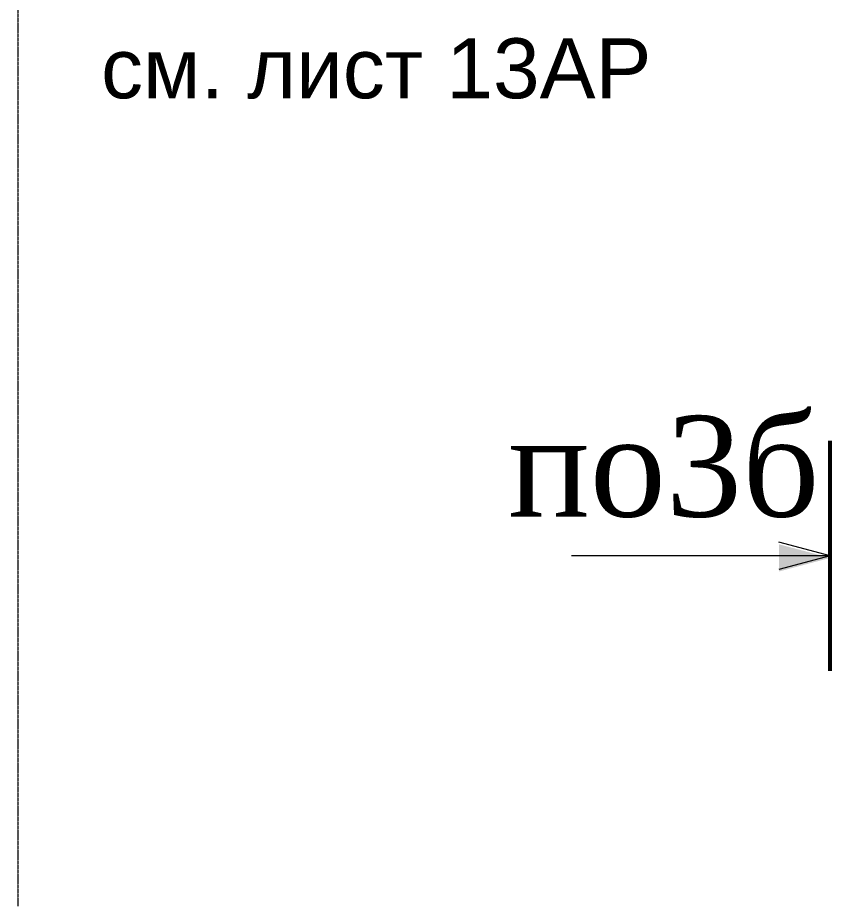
# Model space of a CAD drawing. Header units: inches. Extents: x -407541 to 6688123, y -998590 to 1205599.
# Drawn here: x 150903 to 154289, y 252403 to 256107 of the extents above; entities that cross this region are included whole.
import ezdxf

# ---------------------------------------------------------------- set-up
doc = ezdxf.new("R2010")
doc.units = ezdxf.units.IN
doc.header["$MEASUREMENT"] = 0
doc.linetypes.add('ACAD_ISO04W100', pattern=[30, 24, -3, 0, -3])
for name, color, linetype, lineweight in [('Оси', 254, 'ACAD_ISO04W100', 5), ('Текст', 7, 'Continuous', 18), ('Текст_узлы', 66, 'Continuous', 13)]:
    doc.layers.add(name, color=color, linetype=linetype, lineweight=lineweight)
doc.styles.get("Standard").update_dxf_attribs({"font": 'arial.ttf'})

msp = doc.modelspace()

# ---------------------------------------------------------------- hatches: boundary and pattern name
at = {"layer": 'Текст'}
h = msp.add_hatch(color=256, dxfattribs=at)
h.set_gradient(color2=(0, 0, 0), one_color=1)
h.paths.add_polyline_path([(154075, 253911.9), (154075, 253855.1), (154288.9, 253855.1)])
h.paths.add_polyline_path([(154288.9, 253855.1), (154075, 253855.1), (154075, 253798.3)])

# ---------------------------------------------------------------- linework, layer by layer
at = {"lineweight": 53}
msp.add_line((154288.9, 253384.7), (154288.9, 254343.1), dxfattribs=at)
at = {"layer": 'Оси', "ltscale": 0.3}
msp.add_line((150903.2, 278737.2), (150903.2, 252403), dxfattribs=at)
at = {"layer": 'Текст'}
for q in [(154075, 253920.7), (153210.8, 253863.9), (154075, 253807.1)]:
    msp.add_line((154288.9, 253863.9), q, dxfattribs=at)

# ---------------------------------------------------------------- texts
at = {"layer": 'Текст', "insert": (152947.5, 254021), "char_height": 420, "width": 31148.55, "attachment_point": 7}
msp.add_mtext('{\\fTimes New Roman|b0|i0|c204|p18;по3б}', dxfattribs=at)
at = {"layer": 'Текст_узлы', "ltscale": 0.1, "insert": (151250.4, 255767.5), "char_height": 250, "width": 4589.447, "attachment_point": 7}
msp.add_mtext('{\\fArial|b0|i0|c204|p34;см. лист 13AP}', dxfattribs=at)

doc.saveas('drawing.dxf')
